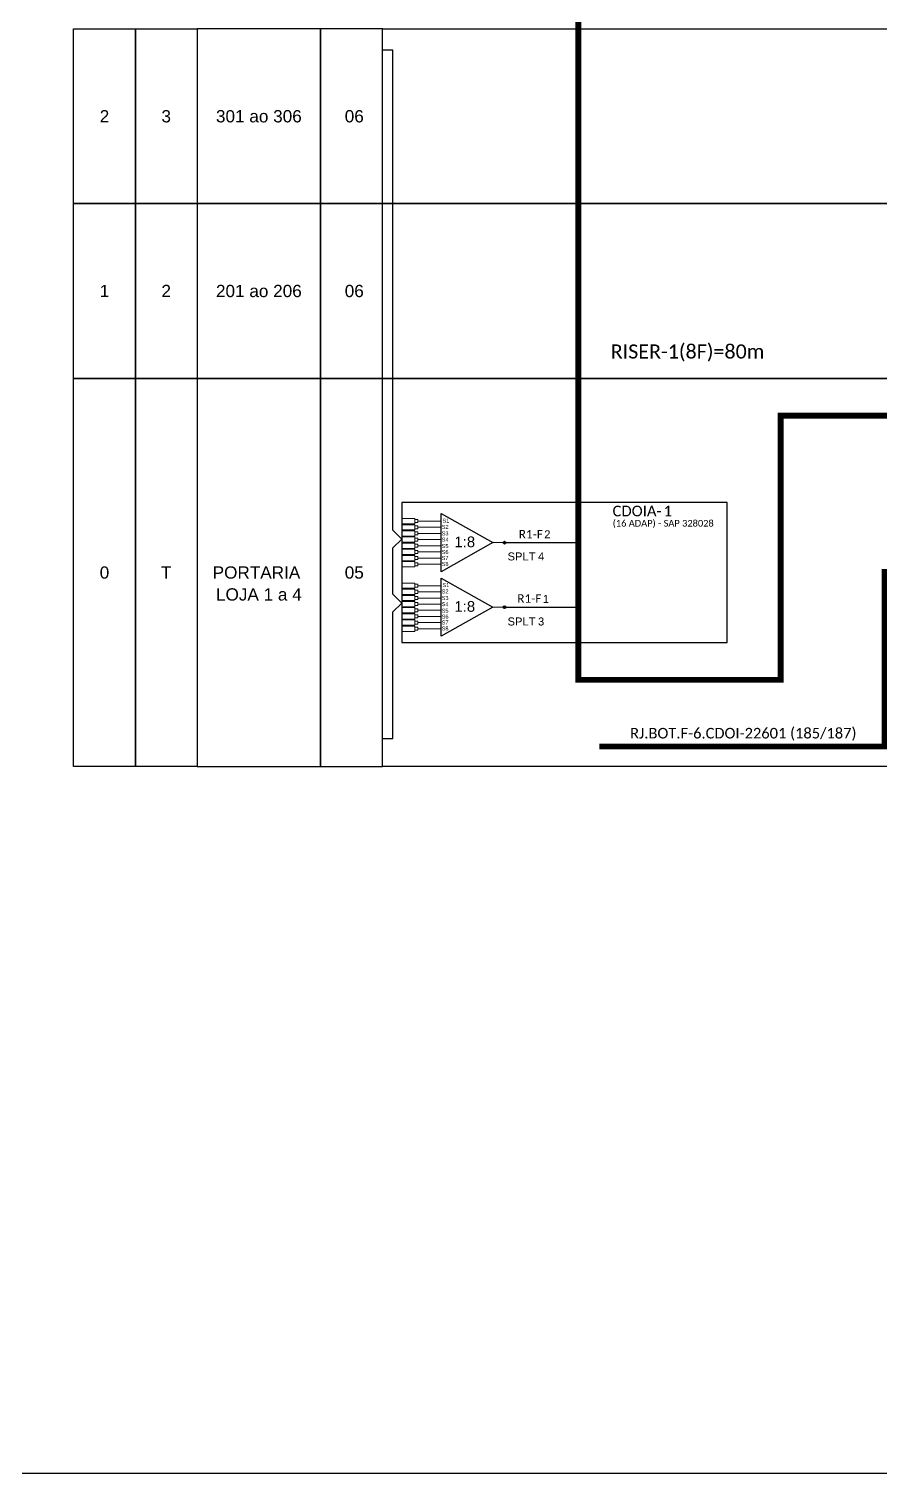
# Model space of a CAD drawing. Extents: x -89 to 2622484776, y -1852823961 to 1299.
# Drawn here: x 1322.6 to 1482.1, y 705 to 975.6 of the extents above; entities that cross this region are included whole.
import ezdxf
from ezdxf.enums import TextEntityAlignment as Align

# ---------------------------------------------------------------- set-up
doc = ezdxf.new("R2010")
doc.units = 0
doc.styles.add('ARIAL', font='arial.ttf')
doc.styles.add('WMF-Calibri0', font='CALIBRI.TTF')

msp = doc.modelspace()

# ---------------------------------------------------------------- hatches: boundary and pattern name
h = msp.add_hatch(color=3)
h.dxf.hatch_style = 1
edge = h.paths.add_edge_path()
edge.add_arc((1411.72, 879.37), 0.256, 0, 360)
h = msp.add_hatch(color=3)
h.dxf.hatch_style = 1
edge = h.paths.add_edge_path()
edge.add_arc((1411.72, 867.27), 0.256, 0, 360)

# ---------------------------------------------------------------- linework, layer by layer
msp.add_lwpolyline([(909.5, 705.02), (1748.06, 705.02), (1748.06, 1299.02), (909.5, 1299.02), (909.5, 705.02)])
at = {"color": 5, "const_width": 1.1}
msp.add_lwpolyline([(1559.24, 896.1), (1559.24, 903.17), (1463.45, 903.17), (1463.45, 853.67), (1425.52, 853.67), (1425.52, 1226.81)], dxfattribs=at)
for points in [[(1330.95, 975.64), (1342.52, 975.64), (1342.52, 942.9), (1330.95, 942.9)], [(1342.52, 975.64), (1354.09, 975.64), (1354.09, 942.9), (1342.52, 942.9)], [(1342.52, 975.64), (1354.09, 975.64), (1354.09, 942.9), (1342.52, 942.9)], [(1377.24, 975.64), (1354.09, 975.64), (1354.09, 942.9), (1377.24, 942.9)], [(1388.81, 975.64), (1377.24, 975.64), (1377.24, 942.9), (1388.81, 942.9)], [(1388.81, 975.64), (1625.7, 975.64), (1625.7, 942.9), (1388.81, 942.9)], [(1330.95, 942.9), (1342.52, 942.9), (1342.52, 910.15), (1330.95, 910.15)], [(1342.52, 942.9), (1354.09, 942.9), (1354.09, 910.15), (1342.52, 910.15)], [(1342.52, 942.9), (1354.09, 942.9), (1354.09, 910.15), (1342.52, 910.15)], [(1377.24, 942.9), (1354.09, 942.9), (1354.09, 910.15), (1377.24, 910.15)], [(1388.81, 942.9), (1377.24, 942.9), (1377.24, 910.15), (1388.81, 910.15)], [(1388.81, 942.9), (1625.7, 942.9), (1625.7, 910.15), (1388.81, 910.15)], [(1330.95, 910.15), (1342.52, 910.15), (1342.52, 837.41), (1330.95, 837.41)], [(1342.52, 910.15), (1354.09, 910.15), (1354.09, 837.41), (1342.52, 837.41)], [(1342.52, 910.15), (1354.09, 910.15), (1354.09, 837.41), (1342.52, 837.41)], [(1377.24, 910.15), (1354.09, 910.15), (1354.09, 837.41), (1377.24, 837.41)], [(1388.81, 910.15), (1377.24, 910.15), (1377.24, 837.41), (1388.81, 837.41)], [(1388.81, 910.15), (1625.7, 910.15), (1625.7, 837.41), (1388.81, 837.41)]]:
    msp.add_lwpolyline(points, close=True)
at = {"color": 3}
msp.add_lwpolyline([(1388.92, 842.67), (1390.74, 842.67), (1390.74, 866.4), (1392.46, 868.06), (1390.74, 869.71), (1390.74, 878.38), (1392.46, 880.04), (1390.74, 881.7), (1390.74, 971.67), (1388.92, 971.67)], dxfattribs=at)
at = {"color": 1}
for points in [[(1392.46, 863.02), (1392.46, 863.02), (1392.46, 860.65), (1453.43, 860.65), (1453.43, 886.91), (1445.59, 886.91)], [(1399.83, 884.82), (1409.5, 879.37), (1399.83, 873.92), (1399.83, 884.82)], [(1399.83, 872.72), (1409.5, 867.27), (1399.83, 861.83), (1399.83, 872.72)]]:
    msp.add_lwpolyline(points, dxfattribs=at)
msp.add_lwpolyline([(1453.43, 886.91), (1392.46, 886.91), (1392.46, 860.65), (1453.43, 860.65)], close=True, dxfattribs=at)
at = {"color": 3, "lineweight": 0}
for points in [[(1394.88, 883.9), (1392.46, 883.9)], [(1394.88, 882.91), (1392.46, 882.91)], [(1394.88, 882.74), (1392.46, 882.74)], [(1394.88, 883.9), (1394.88, 882.91)], [(1394.88, 882.74), (1394.88, 881.76)], [(1395.46, 883.4), (1399.83, 883.4)], [(1399.83, 882.25), (1395.46, 882.25)], [(1394.88, 881.76), (1392.46, 881.76)], [(1394.88, 881.59), (1392.46, 881.59)], [(1394.88, 880.6), (1392.46, 880.6)], [(1394.88, 880.44), (1392.46, 880.44)], [(1394.88, 881.59), (1394.88, 880.6)], [(1394.88, 880.44), (1394.88, 879.45)], [(1399.83, 881.1), (1395.46, 881.1)], [(1399.83, 879.95), (1395.46, 879.95)], [(1394.88, 879.45), (1392.46, 879.45)], [(1394.88, 879.29), (1392.46, 879.29)], [(1394.88, 878.3), (1392.46, 878.3)], [(1394.88, 878.13), (1392.46, 878.13)], [(1394.88, 877.15), (1392.46, 877.15)], [(1394.88, 876.98), (1392.46, 876.98)], [(1394.88, 879.29), (1394.88, 878.3)], [(1394.88, 878.13), (1394.88, 877.15)], [(1394.88, 876.98), (1394.88, 875.99)], [(1399.83, 878.79), (1395.46, 878.79)], [(1399.83, 877.64), (1395.46, 877.64)], [(1394.88, 875.99), (1392.46, 875.99)], [(1394.88, 875.83), (1392.46, 875.83)], [(1394.88, 874.84), (1392.46, 874.84)], [(1394.88, 875.83), (1394.88, 874.84)], [(1399.83, 876.49), (1395.46, 876.49)], [(1399.83, 875.33), (1395.46, 875.33)], [(1394.88, 871.8), (1392.46, 871.8)], [(1394.88, 871.8), (1394.88, 870.82)], [(1394.88, 870.82), (1392.46, 870.82)], [(1394.88, 870.65), (1392.46, 870.65)], [(1394.88, 869.66), (1392.46, 869.66)], [(1394.88, 869.5), (1392.46, 869.5)], [(1394.88, 870.65), (1394.88, 869.66)], [(1394.88, 869.5), (1394.88, 868.51)], [(1395.46, 871.31), (1399.83, 871.31)], [(1399.83, 870.16), (1395.46, 870.16)], [(1399.83, 869), (1395.46, 869)], [(1394.88, 868.51), (1392.46, 868.51)], [(1394.88, 868.34), (1392.46, 868.34)], [(1394.88, 867.36), (1392.46, 867.36)], [(1394.88, 867.19), (1392.46, 867.19)], [(1394.88, 866.21), (1392.46, 866.21)], [(1394.88, 866.04), (1392.46, 866.04)], [(1394.88, 868.34), (1394.88, 867.36)], [(1394.88, 867.19), (1394.88, 866.21)], [(1394.88, 866.04), (1394.88, 865.05)], [(1399.83, 867.85), (1395.46, 867.85)], [(1399.83, 866.7), (1395.46, 866.7)], [(1394.88, 865.05), (1392.46, 865.05)], [(1394.88, 864.89), (1392.46, 864.89)], [(1394.88, 863.9), (1392.46, 863.9)], [(1394.88, 863.73), (1392.46, 863.73)], [(1394.88, 864.89), (1394.88, 863.9)], [(1394.88, 863.73), (1394.88, 862.75)], [(1399.83, 865.55), (1395.46, 865.55)], [(1399.83, 864.39), (1395.46, 864.39)], [(1394.88, 862.75), (1392.46, 862.75)], [(1399.83, 863.24), (1395.46, 863.24)]]:
    msp.add_lwpolyline(points, dxfattribs=at)
for points in [[(1395.46, 883.69), (1394.88, 883.69), (1394.88, 883.12), (1395.46, 883.12)], [(1395.46, 882.54), (1394.88, 882.54), (1394.88, 881.96), (1395.46, 881.96)], [(1395.46, 881.38), (1394.88, 881.38), (1394.88, 880.81), (1395.46, 880.81)], [(1395.46, 880.23), (1394.88, 880.23), (1394.88, 879.66), (1395.46, 879.66)], [(1395.46, 879.08), (1394.88, 879.08), (1394.88, 878.51), (1395.46, 878.51)], [(1395.46, 877.93), (1394.88, 877.93), (1394.88, 877.35), (1395.46, 877.35)], [(1395.46, 876.77), (1394.88, 876.77), (1394.88, 876.2), (1395.46, 876.2)], [(1395.46, 875.62), (1394.88, 875.62), (1394.88, 875.05), (1395.46, 875.05)], [(1395.46, 871.6), (1394.88, 871.6), (1394.88, 871.02), (1395.46, 871.02)], [(1395.46, 870.44), (1394.88, 870.44), (1394.88, 869.87), (1395.46, 869.87)], [(1395.46, 869.29), (1394.88, 869.29), (1394.88, 868.72), (1395.46, 868.72)], [(1395.46, 868.14), (1394.88, 868.14), (1394.88, 867.57), (1395.46, 867.57)], [(1395.46, 866.98), (1394.88, 866.98), (1394.88, 866.41), (1395.46, 866.41)], [(1395.46, 865.83), (1394.88, 865.83), (1394.88, 865.26), (1395.46, 865.26)], [(1395.46, 864.68), (1394.88, 864.68), (1394.88, 864.11), (1395.46, 864.11)], [(1395.46, 863.53), (1394.88, 863.53), (1394.88, 862.95), (1395.46, 862.95)]]:
    msp.add_lwpolyline(points, close=True, dxfattribs=at)
at = {"color": 1, "lineweight": 0}
for points in [[(1409.5, 879.37), (1411.72, 879.37)], [(1409.5, 867.27), (1411.72, 867.27)]]:
    msp.add_lwpolyline(points, dxfattribs=at)
at = {"color": 5}
for points in [[(1411.72, 879.37), (1425.52, 879.37)], [(1411.72, 867.27), (1425.52, 867.27)]]:
    msp.add_lwpolyline(points, dxfattribs=at)
at = {"color": 1, "const_width": 1.1}
msp.add_lwpolyline([(1494.5, 873.88), (1482.95, 873.88), (1482.95, 841.17), (1429.45, 841.17)], dxfattribs=at)
at = {"color": 3}
for centre in [(1411.72, 879.37), (1411.72, 867.27)]:
    msp.add_circle(centre, 0.256, dxfattribs=at)
msp.add_point((1409.5, 879.37))

# ---------------------------------------------------------------- texts
at = {"style": 'ARIAL'}
for s, p in [('2', (1336.73, 959.27)), ('3', (1348.3, 959.27)), ('301 ao 306', (1365.66, 959.27)), ('06', (1383.54, 959.27)), ('1', (1336.73, 926.53)), ('2', (1348.3, 926.53)), ('201 ao 206', (1365.66, 926.53)), ('06', (1383.54, 926.53)), ('0', (1336.73, 873.78)), ('T', (1348.3, 873.78)), ('PORTARIA ', (1365.66, 873.78)), ('05', (1383.54, 873.78)), ('LOJA 1 a 4', (1365.66, 869.67))]:
    msp.add_text(s, height=2.3, dxfattribs=at).set_placement(p, align=Align.MIDDLE_CENTER)
at = {"color": 5, "style": 'WMF-Calibri0'}
for s, height, p in [('RISER-1(8F)=80m', 2.6457, (1431.6, 913.87)), ('R1-F', 1.6, (1414.36, 880.16)), ('R1-F', 1.6, (1414.09, 868.11))]:
    msp.add_text(s, height=height, dxfattribs=at).set_placement(p)
at = {"color": 1}
for s, height, style, p in [('CDOIA-', 2, 'WMF-Calibri0', (1431.95, 884.3)), ('1', 2, 'WMF-Calibri0', (1441.5, 884.3)), ('S2', 0.75, 'ARIAL', (1399.93, 881.95)), ('S1', 0.75, 'ARIAL', (1400.07, 883.13)), ('S3', 0.75, 'ARIAL', (1399.92, 880.74)), ('S4', 0.75, 'ARIAL', (1399.92, 879.56)), ('1:8', 2, 'ARIAL', (1402.31, 878.52)), ('S5', 0.75, 'ARIAL', (1399.92, 878.35)), ('S6', 0.75, 'ARIAL', (1399.92, 877.23)), ('S7', 0.75, 'ARIAL', (1399.92, 876.13)), ('S8', 0.75, 'ARIAL', (1399.92, 875.01)), ('S1', 0.75, 'ARIAL', (1400.07, 871.04)), ('S3', 0.75, 'ARIAL', (1399.92, 868.64)), ('S2', 0.75, 'ARIAL', (1399.93, 869.85)), ('S5', 0.75, 'ARIAL', (1399.92, 866.25)), ('S4', 0.75, 'ARIAL', (1399.92, 867.47)), ('1:8', 2, 'ARIAL', (1402.31, 866.42)), ('S6', 0.75, 'ARIAL', (1399.92, 865.13)), ('S7', 0.75, 'ARIAL', (1399.92, 864.04)), ('S8', 0.75, 'ARIAL', (1399.92, 862.92))]:
    msp.add_text(s, height=height, dxfattribs=dict(at, style=style)).set_placement(p)
at = {"color": 1, "style": 'WMF-Calibri0'}
msp.add_text('(16 ADAP) - SAP 328028', height=1.25, dxfattribs=at).set_placement((1441.44, 882.38), align=Align.CENTER)
at = {"color": 5, "style": 'ARIAL'}
for s, p in [('2', (1419.73, 880.18)), ('1', (1419.46, 868.08))]:
    msp.add_text(s, height=1.5, dxfattribs=at).set_placement(p, align=Align.CENTER)
at = {"color": 7, "style": 'ARIAL'}
for s, p in [('SPLT', (1414.89, 876.04)), ('4', (1418.56, 876.04)), ('SPLT', (1414.89, 863.85)), ('3', (1418.56, 863.85))]:
    msp.add_text(s, height=1.5, dxfattribs=at).set_placement(p, align=Align.CENTER)
at = {"color": 1, "style": 'WMF-Calibri0'}
msp.add_text('RJ.BOT.F-6.CDOI-22601 (185/187)', height=1.98, dxfattribs=at).set_placement((1456.45, 843.67), align=Align.MIDDLE_CENTER)

doc.saveas('drawing.dxf')
